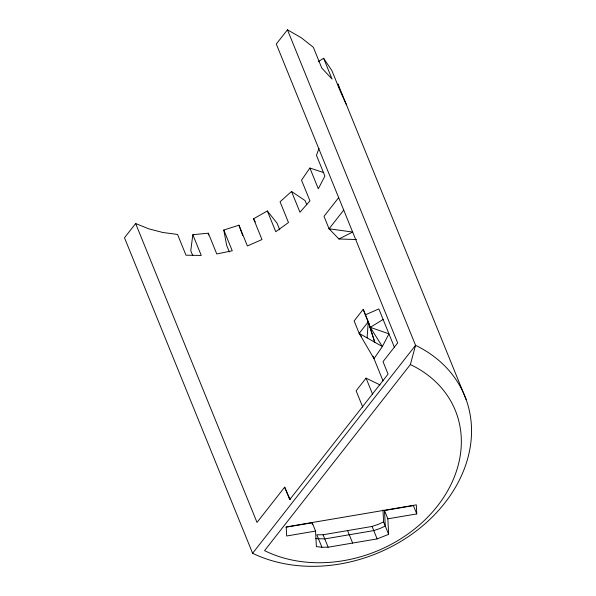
<?xml version="1.0" encoding="UTF-8"?>
<svg xmlns="http://www.w3.org/2000/svg" width="596" height="596" viewBox="0 0 596 596"><rect width="100%" height="100%" fill="white"/><g stroke="black" fill="none" stroke-linecap="round" stroke-linejoin="round"><path stroke-width="0.89" d="M367.099 337.872L368.276 321.773L363.217 309.317L354.128 320.924L359.179 333.38L374.005 358.658L382.371 346.544L388.95 333.849L370.287 327.346L363.217 309.317M279.755 229.84L277.058 223.195L267.336 210.962L253.553 218.806L261.979 239.562L247.392 245.954L238.959 225.199L223.805 230.026L232.231 250.782L216.773 253.963L208.339 233.207L192.836 234.69L190.757 250.685L192.776 255.669M410.361 364.558A126.285 100.724 -22.1 0 1 437.404 506.093A126.285 100.724 -22.1 0 1 264.557 550.63L410.361 364.558L415.561 345.315L287.451 29.8L276.298 44.029L397.674 342.938L383.012 361.645L388.07 374.102L289.716 499.612L284.665 487.155L257.01 522.439L135.642 223.53L124.489 237.759L252.607 553.274A141.133 112.569 -22.1 0 0 444.787 503.009A141.133 112.569 -22.1 0 0 415.561 345.315L252.607 553.274M318.972 148.367L316.469 155.333L324.894 176.088L318.309 188.79L309.883 168.035L301.516 180.141L309.95 200.897L299.952 212.221L291.519 191.458L280.06 201.791L288.486 222.546L275.762 231.717L267.336 210.962M338.67 197.634L324.008 216.348L329.066 228.797L338.938 238.989L356.55 239.547M330.586 229.535L329.066 228.797L343.728 210.09M361.355 336.226L359.179 333.38L368.276 321.773L374.735 342.208L368.276 321.773M380.047 384.919L366.063 378.14L356.125 390.82L362.77 407.187M318.242 61.716L323.606 58.266L331.883 70.589L340.309 91.344L346.425 104.74M383.109 319.463L370.287 327.346L382.371 346.544L359.179 333.38M338.938 238.989L352.646 232.045L329.066 228.797M382.982 510.02L383.593 521.902L378.207 524.376L372.09 526.447L323.077 534.761L316.849 534.783L321.907 547.24L328.135 547.217L377.149 538.903L388.644 534.351L387.854 518.818L384.48 510.519L413.393 505.609L416.76 513.916L387.854 518.818M365.229 314.897L378.84 308.937L394.537 347.61M286.005 527.222L312.207 522.774L315.575 531.081L316.372 546.614L321.907 547.24M315.575 531.081L286.669 535.983L286.199 526.931L416.299 504.857L416.76 513.916M315.768 538.62L324.76 538.911L373.781 530.596L379.898 528.525L385.277 526.052L384.48 510.519M309.883 168.035L323.755 172.602M135.642 223.53L148.717 228.819L162.768 232.477L177.556 234.444L185.989 255.2L201.269 255.446L192.836 234.69M287.451 29.8L301.204 37.697L313.325 47.248L321.751 68.004L332.039 79.03L323.606 58.266M291.519 191.458L305.085 200.606L306.769 204.756M253.553 218.806L255.326 221.98M284.665 487.155L290.163 499.634M466.117 399.499L337.999 83.984L338.968 87.545M372.992 356.162L383.027 380.881M366.063 378.14L372.709 394.507M383.593 521.902L388.644 534.351M372.09 526.447L377.149 538.903M347.587 530.604L352.638 543.06M229.326 251.929L226.629 245.284L223.805 230.026M323.077 534.761L328.135 547.217M238.959 225.199L242.654 235.427M312.207 522.774L312.297 524.607M208.339 233.207L208.384 235.062"/></g></svg>
